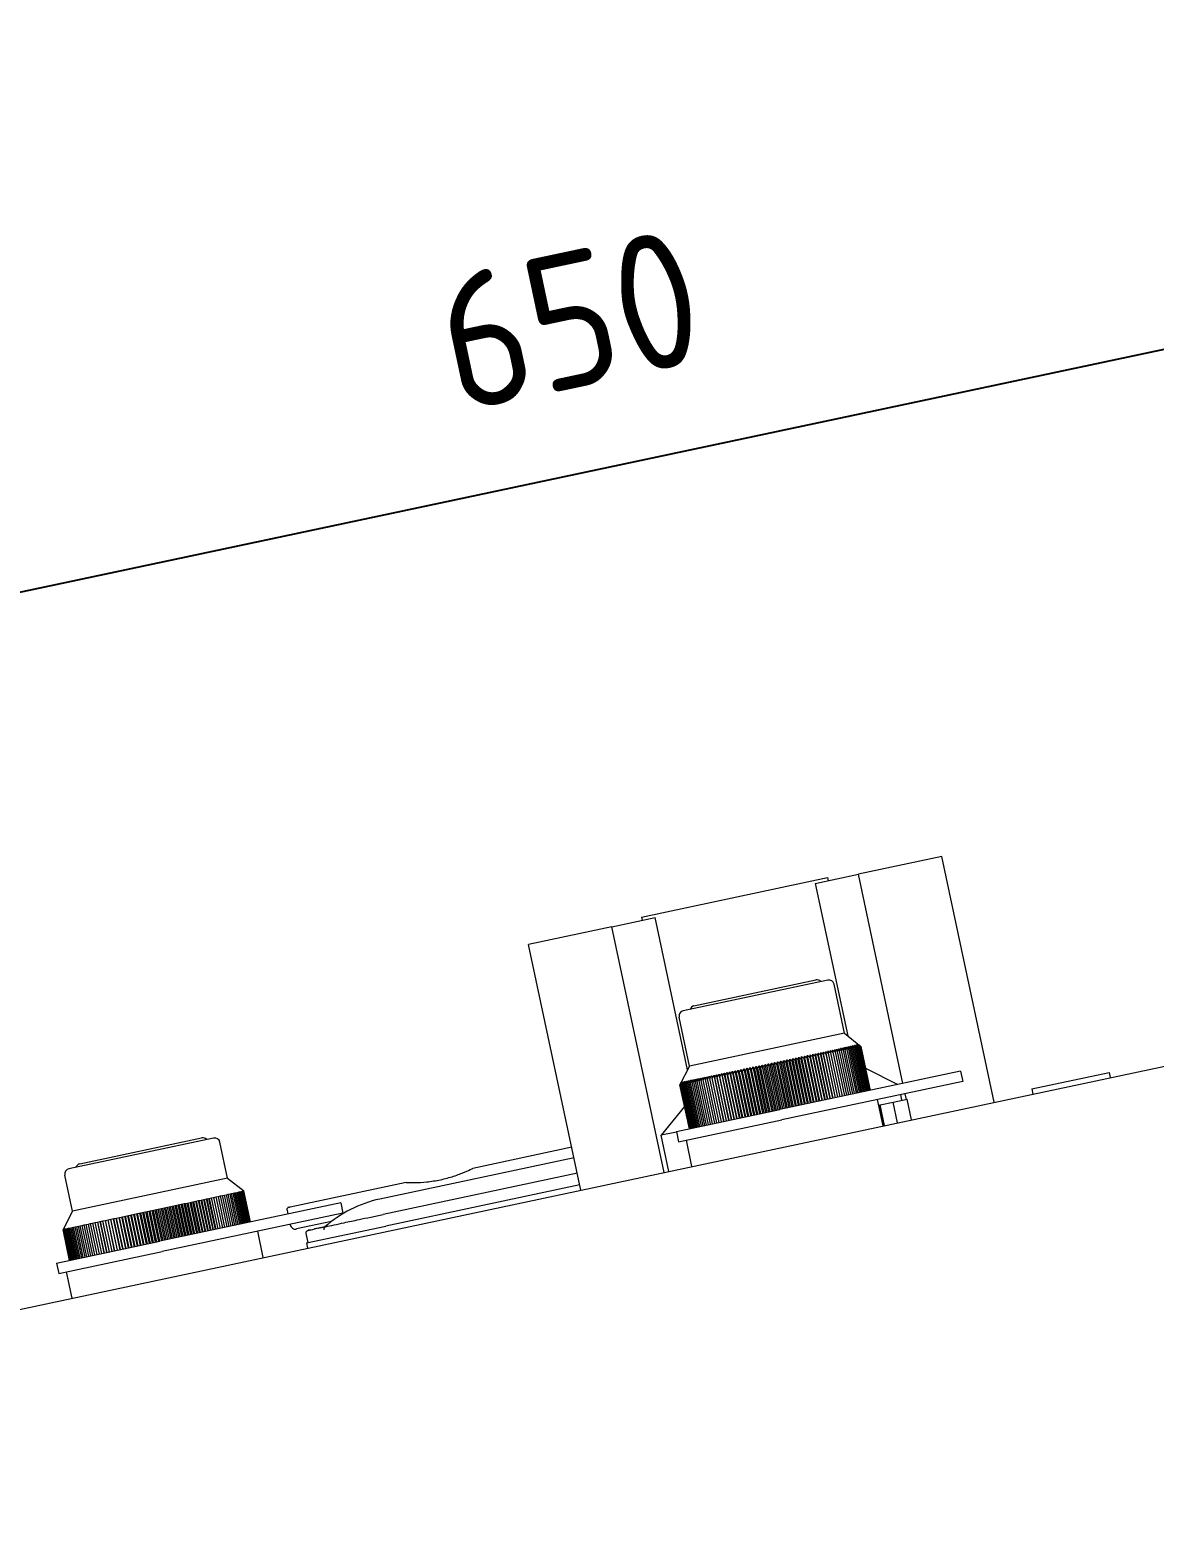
# Model space of a CAD drawing. Header units: millimetres. Extents: x 4969 to 37601, y -771 to 6478.
# Drawn here: x 29580.2 to 29793.2, y 789.3 to 1070 of the extents above; entities that cross this region are included whole.
import ezdxf

# ---------------------------------------------------------------- set-up
doc = ezdxf.new("R2010")
doc.units = ezdxf.units.MM
doc.header["$LTSCALE"] = 7
doc.header["$MEASUREMENT"] = 0
doc.layers.get('0').update_dxf_attribs({"linetype": 'CONTINUOUS'})
doc.layers.get('Defpoints').update_dxf_attribs({"linetype": 'CONTINUOUS'})
doc.layers.add('REMOTE BOX ASSY(OP)$0$가시적인 것(ISO)', color=3, linetype='CONTINUOUS', lineweight=5)
doc.styles.get("Standard").update_dxf_attribs({"font": 'ISOCP'})
doc.dimstyles.new('PS-8', dxfattribs={"dimscale": 8, "dimtxt": 3.2, "dimasz": 2.5, "dimexe": 2, "dimexo": 2.5, "dimgap": 2, "dimtad": 1, "dimtoh": 1, "dimrnd": 0.05, "dimzin": 12, "dimdsep": 46, "dimtxsty": 'Standard', "dimcen": 0, "dimclrt": 2, "dimazin": 3, "dimtfac": 1, "dimtofl": 0, "dimtmove": 0, "dimatfit": 3, "dimfxl": 0, "dimtolj": 1, "dimtzin": 0, "dimarcsym": 0})

# ---------------------------------------------------------------- blocks, each defined once
blk = doc.blocks.new('A$C412F5AA7')
at = {"layer": 'REMOTE BOX ASSY(OP)$0$가시적인 것(ISO)'}
for p, q in [((-454.72, 953.96), (181.07, 1089.1)), ((-99.92, 1078.04), (-115.7, 1074.69)), ((-90.02, 1031.48), (-99.92, 1078.04)), ((-156.77, 1066.57), (-121.56, 1074.05)), ((-123.88, 1072.95), (-115.7, 1074.69)), ((-123.88, 1072.95), (-117.74, 1044.07)), ((-121.56, 1074.05), (-121.43, 1073.47)), ((-107.28, 1035.07), (-115.7, 1074.69)), ((-162.39, 1064.76), (-178.17, 1061.41)), ((-162.39, 1064.76), (-154.2, 1066.5)), ((-152.49, 1018.2), (-162.39, 1064.76)), ((-156.77, 1066.57), (-156.65, 1065.98)), ((-148.07, 1037.63), (-154.2, 1066.5)), ((-168.27, 1014.85), (-178.17, 1061.41)), ((-121.52, 1054.64), (-148.91, 1048.81)), ((-146.86, 1049.76), (-123.78, 1054.67)), ((-118.36, 1044.57), (-120.34, 1053.87)), ((-147.7, 1038.34), (-149.68, 1047.63)), ((-118.36, 1044.57), (-147.7, 1038.34)), ((-118.36, 1044.57), (-115.27, 1042.06)), ((-117.86, 1044.17), (-117.77, 1044.19)), ((-114.98, 1033.43), (-116.75, 1041.75)), ((-114.75, 1033.48), (-116.52, 1041.8)), ((-114.54, 1033.53), (-116.3, 1041.84)), ((-114.34, 1033.57), (-116.11, 1041.88)), ((-114.17, 1033.61), (-115.93, 1041.92)), ((-114.01, 1033.64), (-115.78, 1041.95)), ((-113.88, 1033.67), (-115.64, 1041.98)), ((-113.76, 1033.69), (-115.53, 1042.01)), ((-113.67, 1033.71), (-115.44, 1042.03)), ((-113.6, 1033.73), (-115.36, 1042.04)), ((-113.55, 1033.74), (-115.31, 1042.05)), ((-115.28, 1042.06), (-113.51, 1033.74)), ((-113.5, 1033.75), (-115.27, 1042.06)), ((-129.74, 1030.3), (-131.6, 1039.04)), ((-129.16, 1030.42), (-131.02, 1039.16)), ((-128.58, 1030.54), (-130.44, 1039.29)), ((-128.24, 1030.62), (-130.01, 1038.93)), ((-128, 1030.67), (-129.86, 1039.41)), ((-127.65, 1030.74), (-129.42, 1039.05)), ((-127.42, 1030.79), (-129.28, 1039.53)), ((-127.06, 1030.87), (-128.83, 1039.18)), ((-126.85, 1030.91), (-128.71, 1039.65)), ((-126.48, 1030.99), (-128.25, 1039.3)), ((-126.28, 1031.03), (-128.14, 1039.77)), ((-125.9, 1031.11), (-127.67, 1039.43)), ((-125.72, 1031.15), (-127.58, 1039.89)), ((-125.33, 1031.23), (-127.1, 1039.55)), ((-125.16, 1031.27), (-127.02, 1040.01)), ((-124.77, 1031.35), (-126.53, 1039.67)), ((-124.61, 1031.39), (-126.47, 1040.13)), ((-124.21, 1031.47), (-125.98, 1039.79)), ((-124.07, 1031.5), (-125.93, 1040.25)), ((-123.66, 1031.59), (-125.43, 1039.9)), ((-123.53, 1031.62), (-125.39, 1040.36)), ((-123.12, 1031.7), (-124.88, 1040.02)), ((-123.01, 1031.73), (-124.87, 1040.47)), ((-122.49, 1031.84), (-124.35, 1040.58)), ((-122.58, 1031.82), (-124.35, 1040.13)), ((-121.98, 1031.94), (-123.84, 1040.69)), ((-122.06, 1031.93), (-123.83, 1040.24)), ((-121.49, 1032.05), (-123.35, 1040.79)), ((-121.55, 1032.04), (-123.32, 1040.35)), ((-121, 1032.15), (-122.86, 1040.9)), ((-121.05, 1032.14), (-122.82, 1040.46)), ((-120.53, 1032.25), (-122.39, 1041)), ((-120.56, 1032.25), (-122.33, 1040.56)), ((-120.07, 1032.35), (-121.92, 1041.1)), ((-120.08, 1032.35), (-121.85, 1040.66)), ((-119.62, 1032.45), (-121.39, 1040.76)), ((-119.17, 1032.54), (-120.93, 1040.86)), ((-118.73, 1032.64), (-120.5, 1040.95)), ((-118.31, 1032.73), (-120.07, 1041.04)), ((-117.9, 1032.81), (-119.67, 1041.13)), ((-117.51, 1032.9), (-119.28, 1041.21)), ((-117.13, 1032.98), (-118.9, 1041.29)), ((-116.77, 1033.05), (-118.54, 1041.37)), ((-116.43, 1033.13), (-118.2, 1041.44)), ((-116.1, 1033.19), (-117.87, 1041.51)), ((-115.8, 1033.26), (-117.56, 1041.57)), ((-115.51, 1033.32), (-117.27, 1041.64)), ((-115.24, 1033.38), (-117, 1041.69)), ((-147.7, 1038.34), (-149.51, 1034.78)), ((-148.09, 1037.74), (-148, 1037.76)), ((-141.18, 1027.87), (-143.03, 1036.61)), ((-141.16, 1027.87), (-142.93, 1036.18)), ((-140.71, 1027.96), (-142.57, 1036.71)), ((-140.68, 1027.97), (-142.45, 1036.28)), ((-140.24, 1028.06), (-142.1, 1036.81)), ((-140.19, 1028.07), (-141.96, 1036.39)), ((-139.76, 1028.17), (-141.61, 1036.91)), ((-139.69, 1028.18), (-141.46, 1036.49)), ((-139.26, 1028.27), (-141.12, 1037.02)), ((-139.18, 1028.29), (-140.95, 1036.6)), ((-138.75, 1028.38), (-140.61, 1037.12)), ((-138.66, 1028.4), (-140.42, 1036.71)), ((-138.24, 1028.49), (-140.09, 1037.23)), ((-138.12, 1028.51), (-139.89, 1036.83)), ((-137.71, 1028.6), (-139.57, 1037.35)), ((-137.58, 1028.63), (-139.35, 1036.94)), ((-137.17, 1028.72), (-139.03, 1037.46)), ((-137.03, 1028.75), (-138.8, 1037.06)), ((-136.63, 1028.83), (-138.49, 1037.57)), ((-136.48, 1028.86), (-138.24, 1037.18)), ((-136.08, 1028.95), (-137.94, 1037.69)), ((-135.91, 1028.98), (-137.68, 1037.3)), ((-135.52, 1029.07), (-137.38, 1037.81)), ((-135.34, 1029.11), (-137.11, 1037.42)), ((-134.96, 1029.19), (-136.82, 1037.93)), ((-134.76, 1029.23), (-136.53, 1037.54)), ((-134.39, 1029.31), (-136.25, 1038.05)), ((-134.18, 1029.35), (-135.95, 1037.67)), ((-133.82, 1029.43), (-135.68, 1038.17)), ((-133.59, 1029.48), (-135.36, 1037.79)), ((-133.24, 1029.55), (-135.1, 1038.29)), ((-133, 1029.6), (-134.77, 1037.92)), ((-132.66, 1029.67), (-134.52, 1038.42)), ((-132.41, 1029.73), (-134.18, 1038.04)), ((-132.08, 1029.8), (-133.94, 1038.54)), ((-131.82, 1029.85), (-133.58, 1038.17)), ((-131.5, 1029.92), (-133.36, 1038.67)), ((-131.22, 1029.98), (-132.99, 1038.3)), ((-130.91, 1030.05), (-132.77, 1038.79)), ((-130.62, 1030.11), (-132.39, 1038.42)), ((-130.33, 1030.17), (-132.19, 1038.91)), ((-130.02, 1030.24), (-131.79, 1038.55)), ((-129.43, 1030.36), (-131.19, 1038.68)), ((-96.39, 1037.39), (-130.62, 1030.11)), ((-128.83, 1030.49), (-130.6, 1038.8)), ((-114.4, 1037.95), (-108.25, 1034.86)), ((-96.39, 1037.39), (-95.97, 1035.43)), ((-82.89, 1034.02), (-68.22, 1037.14)), ((-68.22, 1037.14), (-68.01, 1036.16)), ((-147.74, 1026.47), (-149.51, 1034.78)), ((-147.73, 1026.47), (-149.5, 1034.79)), ((-147.7, 1026.48), (-149.46, 1034.79)), ((-147.64, 1026.49), (-149.41, 1034.8)), ((-147.57, 1026.51), (-149.34, 1034.82)), ((-147.48, 1026.53), (-149.25, 1034.84)), ((-147.36, 1026.55), (-149.13, 1034.86)), ((-147.23, 1026.58), (-149, 1034.89)), ((-147.08, 1026.61), (-148.84, 1034.93)), ((-146.9, 1026.65), (-148.67, 1034.96)), ((-146.71, 1026.69), (-148.47, 1035)), ((-146.49, 1026.74), (-148.26, 1035.05)), ((-146.26, 1026.78), (-148.03, 1035.1)), ((-146.01, 1026.84), (-147.77, 1035.15)), ((-145.73, 1026.9), (-147.5, 1035.21)), ((-145.45, 1026.96), (-147.21, 1035.27)), ((-145.14, 1027.02), (-146.9, 1035.34)), ((-144.81, 1027.09), (-146.58, 1035.41)), ((-144.47, 1027.17), (-146.24, 1035.48)), ((-144.11, 1027.24), (-145.88, 1035.56)), ((-143.73, 1027.32), (-145.5, 1035.64)), ((-143.34, 1027.4), (-145.11, 1035.72)), ((-142.93, 1027.49), (-144.7, 1035.81)), ((-142.51, 1027.58), (-144.28, 1035.9)), ((-142.07, 1027.67), (-143.84, 1035.99)), ((-141.62, 1027.77), (-143.39, 1036.08)), ((-95.97, 1035.43), (-130.21, 1028.15)), ((-82.89, 1034.02), (-82.68, 1033.04)), ((-148.63, 1030.68), (-153.1, 1025.23)), ((-111.05, 1027.01), (-112.11, 1032)), ((-111.66, 1030.97), (-111.62, 1030.98)), ((-110.83, 1027.06), (-111.66, 1030.97)), ((-111.62, 1030.98), (-109.16, 1031.5)), ((-110.79, 1027.07), (-111.62, 1030.98)), ((-109.16, 1031.5), (-106.5, 1032.07)), ((-108.33, 1027.59), (-109.16, 1031.5)), ((-107.48, 1031.86), (-107.71, 1032.93)), ((-106.63, 1032.04), (-106.86, 1033.11)), ((-105.66, 1028.15), (-106.5, 1032.07)), ((-150.18, 1025.95), (-130.62, 1030.11)), ((-149.77, 1023.99), (-130.21, 1028.15)), ((-150.16, 1025.85), (-153.1, 1025.23)), ((-151.64, 1018.38), (-153.1, 1025.23)), ((-150.18, 1025.95), (-149.77, 1023.99)), ((-237.84, 1024.7), (-265.23, 1018.88)), ((-263.18, 1019.82), (-240.1, 1024.73)), ((-235.2, 1017.08), (-236.65, 1023.93)), ((-169.99, 1022.95), (-188.74, 1018.96)), ((-147.24, 1019.32), (-148.3, 1024.31)), ((-169.57, 1020.97), (-206.37, 1013.15)), ((-264.54, 1010.84), (-266, 1017.69)), ((-235.2, 1017.08), (-264.54, 1010.84)), ((-235.2, 1017.08), (-232.13, 1014.67)), ((-168.95, 1018.05), (-205.74, 1010.22)), ((-236.93, 1013.65), (-236.53, 1013.73)), ((-236.53, 1013.73), (-236.13, 1013.82)), ((-235.28, 1007.86), (-236.53, 1013.73)), ((-236.13, 1013.82), (-235.76, 1013.9)), ((-234.89, 1007.95), (-236.13, 1013.82)), ((-235.76, 1013.9), (-235.4, 1013.97)), ((-234.51, 1008.03), (-235.76, 1013.9)), ((-235.4, 1013.97), (-235.06, 1014.04)), ((-234.15, 1008.1), (-235.4, 1013.97)), ((-235.06, 1014.04), (-234.73, 1014.11)), ((-233.81, 1008.18), (-235.06, 1014.04)), ((-234.73, 1014.11), (-234.42, 1014.18)), ((-233.48, 1008.24), (-234.73, 1014.11)), ((-234.42, 1014.18), (-234.13, 1014.24)), ((-233.17, 1008.31), (-234.42, 1014.18)), ((-234.13, 1014.24), (-233.86, 1014.3)), ((-232.88, 1008.37), (-234.13, 1014.24)), ((-233.86, 1014.3), (-233.61, 1014.35)), ((-232.61, 1008.43), (-233.86, 1014.3)), ((-233.61, 1014.35), (-233.38, 1014.4)), ((-232.36, 1008.48), (-233.61, 1014.35)), ((-233.38, 1014.4), (-233.16, 1014.45)), ((-232.13, 1008.53), (-233.38, 1014.4)), ((-233.16, 1014.45), (-232.97, 1014.49)), ((-231.91, 1008.58), (-233.16, 1014.45)), ((-232.97, 1014.49), (-232.79, 1014.53)), ((-231.72, 1008.62), (-232.97, 1014.49)), ((-232.79, 1014.53), (-232.64, 1014.56)), ((-231.54, 1008.66), (-232.79, 1014.53)), ((-232.64, 1014.56), (-232.5, 1014.59)), ((-231.39, 1008.69), (-232.64, 1014.56)), ((-232.5, 1014.59), (-232.39, 1014.61)), ((-231.26, 1008.72), (-232.5, 1014.59)), ((-232.39, 1014.61), (-232.3, 1014.63)), ((-231.14, 1008.74), (-232.39, 1014.61)), ((-232.3, 1014.63), (-232.22, 1014.65)), ((-231.05, 1008.76), (-232.3, 1014.63)), ((-232.22, 1014.65), (-232.17, 1014.66)), ((-230.97, 1008.78), (-232.22, 1014.65)), ((-232.17, 1014.66), (-232.14, 1014.66)), ((-230.92, 1008.79), (-232.17, 1014.66)), ((-232.14, 1014.66), (-232.13, 1014.67)), ((-230.89, 1008.8), (-232.14, 1014.66)), ((-230.88, 1008.8), (-232.13, 1014.67)), ((-201.37, 1016.28), (-223.31, 1011.61)), ((-168.48, 1015.83), (-205.24, 1008.01)), ((-250.44, 1010.77), (-249.84, 1010.9)), ((-249.84, 1010.9), (-249.25, 1011.03)), ((-248.6, 1005.03), (-249.84, 1010.9)), ((-249.54, 1010.97), (-248.29, 1005.1)), ((-249.25, 1011.03), (-248.65, 1011.16)), ((-248, 1005.16), (-249.25, 1011.03)), ((-248.95, 1011.09), (-247.71, 1005.22)), ((-248.65, 1011.16), (-248.05, 1011.28)), ((-247.4, 1005.29), (-248.65, 1011.16)), ((-248.37, 1011.21), (-247.12, 1005.35)), ((-248.05, 1011.28), (-247.46, 1011.41)), ((-246.8, 1005.41), (-248.05, 1011.28)), ((-213.76, 1012.44), (-248, 1005.16)), ((-247.78, 1011.34), (-246.54, 1005.47)), ((-247.46, 1011.41), (-246.86, 1011.53)), ((-246.21, 1005.54), (-247.46, 1011.41)), ((-247.2, 1011.46), (-245.95, 1005.59)), ((-246.86, 1011.53), (-246.27, 1011.66)), ((-245.62, 1005.67), (-246.86, 1011.53)), ((-246.62, 1011.59), (-245.38, 1005.72)), ((-246.27, 1011.66), (-245.69, 1011.78)), ((-245.03, 1005.79), (-246.27, 1011.66)), ((-246.05, 1011.71), (-244.8, 1005.84)), ((-245.69, 1011.78), (-245.11, 1011.91)), ((-244.44, 1005.92), (-245.69, 1011.78)), ((-245.47, 1011.83), (-244.23, 1005.96)), ((-245.11, 1011.91), (-244.53, 1012.03)), ((-243.86, 1006.04), (-245.11, 1011.91)), ((-244.91, 1011.95), (-243.66, 1006.08)), ((-244.53, 1012.03), (-243.96, 1012.15)), ((-243.28, 1006.16), (-244.53, 1012.03)), ((-244.34, 1012.07), (-243.1, 1006.2)), ((-243.96, 1012.15), (-243.39, 1012.27)), ((-242.71, 1006.28), (-243.96, 1012.15)), ((-243.79, 1012.19), (-242.54, 1006.32)), ((-243.39, 1012.27), (-242.83, 1012.39)), ((-242.14, 1006.4), (-243.39, 1012.27)), ((-243.24, 1012.31), (-241.99, 1006.44)), ((-242.83, 1012.39), (-242.28, 1012.51)), ((-241.59, 1006.52), (-242.83, 1012.39)), ((-242.69, 1012.42), (-241.45, 1006.55)), ((-242.28, 1012.51), (-241.74, 1012.62)), ((-241.04, 1006.64), (-242.28, 1012.51)), ((-242.16, 1012.53), (-240.91, 1006.67)), ((-241.74, 1012.62), (-241.21, 1012.74)), ((-240.49, 1006.75), (-241.74, 1012.62)), ((-241.63, 1012.65), (-240.38, 1006.78)), ((-241.21, 1012.74), (-240.69, 1012.85)), ((-239.96, 1006.87), (-241.21, 1012.74)), ((-241.12, 1012.76), (-239.87, 1006.89)), ((-240.69, 1012.85), (-240.18, 1012.96)), ((-239.44, 1006.98), (-240.69, 1012.85)), ((-240.61, 1012.86), (-239.36, 1007)), ((-240.18, 1012.96), (-239.67, 1013.06)), ((-238.93, 1007.09), (-240.18, 1012.96)), ((-240.11, 1012.97), (-238.86, 1007.1)), ((-239.67, 1013.06), (-239.18, 1013.17)), ((-238.43, 1007.19), (-239.67, 1013.06)), ((-239.63, 1013.07), (-238.38, 1007.2)), ((-239.18, 1013.17), (-238.71, 1013.27)), ((-237.94, 1007.3), (-239.18, 1013.17)), ((-239.15, 1013.17), (-237.91, 1007.3)), ((-238.71, 1013.27), (-238.24, 1013.37)), ((-237.46, 1007.4), (-238.71, 1013.27)), ((-238.69, 1013.27), (-237.44, 1007.4)), ((-238.24, 1013.37), (-237.79, 1013.46)), ((-237, 1007.5), (-238.24, 1013.37)), ((-237.79, 1013.46), (-237.36, 1013.56)), ((-236.54, 1007.59), (-237.79, 1013.46)), ((-237.36, 1013.56), (-236.93, 1013.65)), ((-236.11, 1007.69), (-237.36, 1013.56)), ((-235.69, 1007.78), (-236.93, 1013.65)), ((-223.92, 1011.05), (-223.76, 1010.31)), ((-213.76, 1012.44), (-213.35, 1010.48)), ((-264.54, 1010.84), (-266.36, 1007.39)), ((-263.44, 1008.01), (-263.09, 1008.08)), ((-263.09, 1008.08), (-262.74, 1008.16)), ((-261.85, 1002.22), (-263.09, 1008.08)), ((-262.74, 1008.16), (-262.36, 1008.24)), ((-261.49, 1002.29), (-262.74, 1008.16)), ((-262.36, 1008.24), (-261.97, 1008.32)), ((-261.11, 1002.37), (-262.36, 1008.24)), ((-261.97, 1008.32), (-261.56, 1008.41)), ((-260.72, 1002.46), (-261.97, 1008.32)), ((-261.56, 1008.41), (-261.14, 1008.5)), ((-260.31, 1002.54), (-261.56, 1008.41)), ((-261.14, 1008.5), (-260.7, 1008.59)), ((-259.89, 1002.63), (-261.14, 1008.5)), ((-260.7, 1008.59), (-260.25, 1008.69)), ((-259.45, 1002.72), (-260.7, 1008.59)), ((-260.25, 1008.69), (-259.78, 1008.79)), ((-259, 1002.82), (-260.25, 1008.69)), ((-259.8, 1008.78), (-258.55, 1002.92)), ((-259.78, 1008.79), (-259.31, 1008.89)), ((-258.54, 1002.92), (-259.78, 1008.79)), ((-259.34, 1008.88), (-258.09, 1003.01)), ((-259.31, 1008.89), (-258.82, 1008.99)), ((-258.06, 1003.02), (-259.31, 1008.89)), ((-258.87, 1008.98), (-257.62, 1003.11)), ((-258.82, 1008.99), (-258.32, 1009.1)), ((-257.57, 1003.12), (-258.82, 1008.99)), ((-258.38, 1009.09), (-257.13, 1003.22)), ((-258.32, 1009.1), (-257.8, 1009.21)), ((-257.07, 1003.23), (-258.32, 1009.1)), ((-257.88, 1009.19), (-256.64, 1003.32)), ((-257.8, 1009.21), (-257.28, 1009.32)), ((-256.56, 1003.34), (-257.8, 1009.21)), ((-257.38, 1009.3), (-256.13, 1003.43)), ((-257.28, 1009.32), (-256.75, 1009.43)), ((-256.03, 1003.45), (-257.28, 1009.32)), ((-256.86, 1009.41), (-255.61, 1003.54)), ((-256.75, 1009.43), (-256.21, 1009.55)), ((-255.5, 1003.56), (-256.75, 1009.43)), ((-256.33, 1009.52), (-255.09, 1003.65)), ((-256.21, 1009.55), (-255.66, 1009.67)), ((-254.96, 1003.68), (-256.21, 1009.55)), ((-255.8, 1009.64), (-254.55, 1003.77)), ((-255.66, 1009.67), (-255.1, 1009.78)), ((-254.41, 1003.8), (-255.66, 1009.67)), ((-255.26, 1009.75), (-254.01, 1003.88)), ((-255.1, 1009.78), (-254.54, 1009.9)), ((-253.85, 1003.91), (-255.1, 1009.78)), ((-254.71, 1009.87), (-253.46, 1004)), ((-254.54, 1009.9), (-253.96, 1010.03)), ((-253.29, 1004.03), (-254.54, 1009.9)), ((-254.15, 1009.99), (-252.9, 1004.12)), ((-253.96, 1010.03), (-253.39, 1010.15)), ((-252.72, 1004.16), (-253.96, 1010.03)), ((-253.59, 1010.11), (-252.34, 1004.24)), ((-253.39, 1010.15), (-252.81, 1010.27)), ((-252.14, 1004.28), (-253.39, 1010.15)), ((-253.02, 1010.23), (-251.77, 1004.36)), ((-252.81, 1010.27), (-252.22, 1010.4)), ((-251.56, 1004.4), (-252.81, 1010.27)), ((-252.45, 1010.35), (-251.2, 1004.48)), ((-252.22, 1010.4), (-251.63, 1010.52)), ((-250.97, 1004.53), (-252.22, 1010.4)), ((-251.87, 1010.47), (-250.62, 1004.6)), ((-251.63, 1010.52), (-251.04, 1010.65)), ((-250.38, 1004.65), (-251.63, 1010.52)), ((-251.29, 1010.59), (-250.04, 1004.72)), ((-251.04, 1010.65), (-250.44, 1010.77)), ((-249.79, 1004.78), (-251.04, 1010.65)), ((-250.71, 1010.72), (-249.46, 1004.85)), ((-249.19, 1004.91), (-250.44, 1010.77)), ((-250.12, 1010.84), (-248.88, 1004.97)), ((-213.35, 1010.48), (-247.58, 1003.2)), ((-223.35, 1008.35), (-223.32, 1008.24)), ((-215.53, 1008.87), (-222.14, 1007.47)), ((-266.36, 1007.39), (-266.35, 1007.39)), ((-265.12, 1001.52), (-266.36, 1007.39)), ((-266.35, 1007.39), (-266.32, 1007.4)), ((-265.11, 1001.52), (-266.35, 1007.39)), ((-266.32, 1007.4), (-266.27, 1007.41)), ((-265.07, 1001.53), (-266.32, 1007.4)), ((-266.27, 1007.41), (-266.2, 1007.43)), ((-265.02, 1001.54), (-266.27, 1007.41)), ((-266.2, 1007.43), (-266.1, 1007.44)), ((-264.95, 1001.56), (-266.2, 1007.43)), ((-266.1, 1007.44), (-265.99, 1007.47)), ((-264.86, 1001.58), (-266.1, 1007.44)), ((-265.99, 1007.47), (-265.86, 1007.5)), ((-264.74, 1001.6), (-265.99, 1007.47)), ((-265.86, 1007.5), (-265.7, 1007.53)), ((-264.61, 1001.63), (-265.86, 1007.5)), ((-265.7, 1007.53), (-265.53, 1007.57)), ((-264.45, 1001.66), (-265.7, 1007.53)), ((-265.53, 1007.57), (-265.33, 1007.61)), ((-264.28, 1001.7), (-265.53, 1007.57)), ((-265.33, 1007.61), (-265.12, 1007.65)), ((-264.08, 1001.74), (-265.33, 1007.61)), ((-265.12, 1007.65), (-264.88, 1007.7)), ((-263.87, 1001.79), (-265.12, 1007.65)), ((-264.88, 1007.7), (-264.63, 1007.76)), ((-263.64, 1001.84), (-264.88, 1007.7)), ((-264.63, 1007.76), (-264.36, 1007.82)), ((-263.38, 1001.89), (-264.63, 1007.76)), ((-264.36, 1007.82), (-264.07, 1007.88)), ((-263.11, 1001.95), (-264.36, 1007.82)), ((-264.07, 1007.88), (-263.76, 1007.94)), ((-262.82, 1002.01), (-264.07, 1007.88)), ((-263.76, 1007.94), (-263.44, 1008.01)), ((-262.52, 1002.07), (-263.76, 1007.94)), ((-262.19, 1002.14), (-263.44, 1008.01)), ((-228.43, 1002.06), (-229.49, 1007.05)), ((-219.95, 1004.88), (-220.32, 1006.61)), ((-220.26, 1004.82), (-205.24, 1008.01)), ((-267.56, 1001), (-248, 1005.16)), ((-267.15, 999.04), (-247.58, 1003.2)), ((-220.26, 1004.82), (-220.05, 1003.84)), ((-267.56, 1001), (-267.15, 999.04)), ((-264.62, 994.37), (-265.68, 999.36))]:
    blk.add_line(p, q, dxfattribs=at)
for centre, radius, start, end in [((-123.57, 1053.69), 1, 42, 102), ((-121.31, 1053.66), 1, 12, 102), ((-148.7, 1047.84), 1, 102, 192), ((-146.65, 1048.78), 1, 102, 162), ((-239.89, 1023.75), 1, 42, 102), ((-237.63, 1023.72), 1, 12, 102), ((-262.97, 1018.85), 1, 102, 162), ((-265.02, 1017.9), 1, 102, 192), ((-201.48, 990.72), 22.95, 102.2913, 131.7174), ((-222.34, 1008.44), 1, 192, 282)]:
    blk.add_arc(centre, radius, start, end, dxfattribs=at)
for points, weights in [([(-118.54, 1041.37), (-118.64, 1041.57), (-118.74, 1041.77)], [1, 1.0001030976, 1.00002561969]), ([(-118.74, 1041.77), (-118.47, 1041.61), (-118.2, 1041.44)], [1.00002561969, 1.0001030976, 1]), ([(-118.2, 1041.44), (-118.31, 1041.64), (-118.41, 1041.84)], [1, 1.0001030976, 1.00002561969]), ([(-118.41, 1041.84), (-118.15, 1041.68), (-117.87, 1041.51)], [1.00002561969, 1.00010309761, 1]), ([(-117.87, 1041.51), (-117.99, 1041.71), (-118.1, 1041.91)], [1, 1.0001030976, 1.00002561969]), ([(-118.1, 1041.91), (-117.84, 1041.74), (-117.56, 1041.57)], [1.00002561969, 1.0001030976, 1]), ([(-117.56, 1041.57), (-117.69, 1041.78), (-117.81, 1041.97)], [1, 1.0001030976, 1.00002561969]), ([(-117.81, 1041.97), (-117.55, 1041.81), (-117.27, 1041.64)], [1.00002561969, 1.0001030976, 1]), ([(-117.27, 1041.64), (-117.41, 1041.84), (-117.54, 1042.03)], [1, 1.0001030976, 1.00002561969]), ([(-117.54, 1042.03), (-117.27, 1041.86), (-117, 1041.69)], [1.00002561969, 1.00010309761, 1]), ([(-117, 1041.69), (-117.14, 1041.89), (-117.28, 1042.08)], [1, 1.0001030976, 1.00002561969]), ([(-117.28, 1042.08), (-117.02, 1041.92), (-116.75, 1041.75)], [1.00002561969, 1.0001030976, 1]), ([(-116.75, 1041.75), (-116.9, 1041.94), (-117.04, 1042.13)], [1, 1.00010309761, 1.00002561969]), ([(-117.04, 1042.13), (-116.78, 1041.97), (-116.52, 1041.8)], [1.00002561969, 1.0001030976, 1]), ([(-116.52, 1041.8), (-116.67, 1041.99), (-116.82, 1042.18)], [1, 1.0001030976, 1.00002561969]), ([(-116.82, 1042.18), (-116.57, 1042.01), (-116.3, 1041.84)], [1.00002561969, 1.0001030976, 1]), ([(-116.3, 1041.84), (-116.46, 1042.04), (-116.62, 1042.22)], [1, 1.00010309761, 1.00002561969]), ([(-116.62, 1042.22), (-116.37, 1042.06), (-116.11, 1041.88)], [1.00002561969, 1.0001030976, 1]), ([(-116.11, 1041.88), (-116.28, 1042.08), (-116.44, 1042.26)], [1, 1.00010309761, 1.00002561969]), ([(-116.44, 1042.26), (-116.19, 1042.09), (-115.93, 1041.92)], [1.00002561969, 1.00010309761, 1]), ([(-115.93, 1041.92), (-116.11, 1042.11), (-116.28, 1042.3)], [1, 1.0001030976, 1.00002561969]), ([(-116.28, 1042.3), (-116.03, 1042.13), (-115.78, 1041.95)], [1.00002561969, 1.0001030976, 1]), ([(-115.78, 1041.95), (-115.96, 1042.14), (-116.14, 1042.33)], [1, 1.00010309759, 1.00002561969]), ([(-116.14, 1042.33), (-115.89, 1042.16), (-115.64, 1041.98)], [1.00002561969, 1.00010309761, 1]), ([(-115.64, 1041.98), (-115.83, 1042.17), (-116.02, 1042.35)], [1, 1.0001030976, 1.00002561969]), ([(-116.02, 1042.35), (-115.78, 1042.18), (-115.53, 1042.01)], [1.00002561969, 1.0001030976, 1]), ([(-115.53, 1042.01), (-115.73, 1042.19), (-115.91, 1042.37)], [1, 1.0001030976, 1.00002561969]), ([(-115.91, 1042.37), (-115.68, 1042.2), (-115.44, 1042.03)], [1.00002561969, 1.0001030976, 1]), ([(-115.44, 1042.03), (-115.64, 1042.21), (-115.83, 1042.39)], [1, 1.0001030976, 1.00002561969]), ([(-115.83, 1042.39), (-115.6, 1042.22), (-115.36, 1042.04)], [1.00002561969, 1.0001030976, 1]), ([(-115.36, 1042.04), (-115.57, 1042.23), (-115.77, 1042.4)], [1, 1.0001030976, 1.00002561969]), ([(-115.77, 1042.4), (-115.54, 1042.23), (-115.31, 1042.05)], [1.00002561969, 1.0001030976, 1]), ([(-115.31, 1042.05), (-115.52, 1042.24), (-115.73, 1042.41)], [1, 1.0001030976, 1.00002561969]), ([(-115.73, 1042.41), (-115.51, 1042.24), (-115.28, 1042.06)], [1.00002561969, 1.0001030976, 1]), ([(-115.28, 1042.06), (-115.5, 1042.24), (-115.71, 1042.42)], [1, 1.0001030976, 1.00002561969]), ([(-115.71, 1042.42), (-115.49, 1042.24), (-115.27, 1042.06)], [1.00002561969, 1.00010309761, 1]), ([(-131.79, 1038.55), (-131.7, 1038.8), (-131.6, 1039.04)], [1, 1.0001030976, 1.00002561969]), ([(-131.6, 1039.04), (-131.4, 1038.86), (-131.19, 1038.68)], [1.00002561969, 1.00010309761, 1]), ([(-131.19, 1038.68), (-131.11, 1038.92), (-131.02, 1039.16)], [1, 1.00010309761, 1.00002561969]), ([(-131.02, 1039.16), (-130.81, 1038.99), (-130.6, 1038.8)], [1.00002561969, 1.00010309761, 1]), ([(-130.6, 1038.8), (-130.52, 1039.05), (-130.44, 1039.29)], [1, 1.0001030976, 1.00002561969]), ([(-130.44, 1039.29), (-130.22, 1039.11), (-130.01, 1038.93)], [1.00002561969, 1.0001030976, 1]), ([(-130.01, 1038.93), (-129.93, 1039.17), (-129.86, 1039.41)], [1, 1.00010309761, 1.00002561969]), ([(-129.86, 1039.41), (-129.64, 1039.24), (-129.42, 1039.05)], [1.00002561969, 1.0001030976, 1]), ([(-129.42, 1039.05), (-129.35, 1039.3), (-129.28, 1039.53)], [1, 1.0001030976, 1.00002561969]), ([(-129.28, 1039.53), (-129.06, 1039.36), (-128.83, 1039.18)], [1.00002561969, 1.00010309761, 1]), ([(-128.83, 1039.18), (-128.77, 1039.42), (-128.71, 1039.65)], [1, 1.0001030976, 1.00002561969]), ([(-128.71, 1039.65), (-128.48, 1039.48), (-128.25, 1039.3)], [1.00002561969, 1.0001030976, 1]), ([(-128.25, 1039.3), (-128.19, 1039.54), (-128.14, 1039.77)], [1, 1.0001030976, 1.00002561969]), ([(-128.14, 1039.77), (-127.91, 1039.6), (-127.67, 1039.43)], [1.00002561969, 1.0001030976, 1]), ([(-127.67, 1039.43), (-127.62, 1039.66), (-127.58, 1039.89)], [1, 1.0001030976, 1.00002561969]), ([(-127.58, 1039.89), (-127.34, 1039.72), (-127.1, 1039.55)], [1.00002561969, 1.0001030976, 1]), ([(-127.1, 1039.55), (-127.06, 1039.78), (-127.02, 1040.01)], [1, 1.00010309761, 1.00002561969]), ([(-127.02, 1040.01), (-126.78, 1039.84), (-126.53, 1039.67)], [1.00002561969, 1.0001030976, 1]), ([(-126.53, 1039.67), (-126.5, 1039.9), (-126.47, 1040.13)], [1, 1.0001030976, 1.00002561969]), ([(-126.47, 1040.13), (-126.23, 1039.96), (-125.98, 1039.79)], [1.00002561969, 1.0001030976, 1]), ([(-125.98, 1039.79), (-125.95, 1040.02), (-125.93, 1040.25)], [1, 1.00010309761, 1.00002561969]), ([(-125.93, 1040.25), (-125.68, 1040.08), (-125.43, 1039.9)], [1.00002561969, 1.00010309761, 1]), ([(-125.43, 1039.9), (-125.41, 1040.13), (-125.39, 1040.36)], [1, 1.0001030976, 1.00002561969]), ([(-125.39, 1040.36), (-125.14, 1040.19), (-124.88, 1040.02)], [1.00002561969, 1.0001030976, 1]), ([(-124.88, 1040.02), (-124.88, 1040.25), (-124.87, 1040.47)], [1, 1.0001030976, 1.00002561969]), ([(-124.87, 1040.47), (-124.61, 1040.3), (-124.35, 1040.13)], [1.00002561969, 1.0001030976, 1]), ([(-124.35, 1040.13), (-124.35, 1040.36), (-124.35, 1040.58)], [1, 1.00010309761, 1.00002561969]), ([(-124.35, 1040.58), (-124.09, 1040.41), (-123.83, 1040.24)], [1.00002561969, 1.00010309761, 1]), ([(-123.83, 1040.24), (-123.84, 1040.47), (-123.84, 1040.69)], [1, 1.0001030976, 1.00002561969]), ([(-123.84, 1040.69), (-123.58, 1040.52), (-123.32, 1040.35)], [1.00002561969, 1.00010309761, 1]), ([(-123.32, 1040.35), (-123.33, 1040.58), (-123.35, 1040.79)], [1, 1.0001030976, 1.00002561969]), ([(-123.35, 1040.79), (-123.08, 1040.63), (-122.82, 1040.46)], [1.00002561969, 1.00010309759, 1]), ([(-122.82, 1040.46), (-122.84, 1040.68), (-122.86, 1040.9)], [1, 1.00010309759, 1.00002561969]), ([(-122.86, 1040.9), (-122.6, 1040.73), (-122.33, 1040.56)], [1.00002561969, 1.0001030976, 1]), ([(-122.33, 1040.56), (-122.36, 1040.78), (-122.39, 1041)], [1, 1.0001030976, 1.00002561969]), ([(-122.39, 1041), (-122.12, 1040.83), (-121.85, 1040.66)], [1.00002561969, 1.0001030976, 1]), ([(-121.85, 1040.66), (-121.89, 1040.88), (-121.92, 1041.1)], [1, 1.0001030976, 1.00002561969]), ([(-121.92, 1041.1), (-121.66, 1040.93), (-121.39, 1040.76)], [1.00002561969, 1.00010309761, 1]), ([(-121.39, 1040.76), (-121.43, 1040.98), (-121.48, 1041.19)], [1, 1.0001030976, 1.00002561969]), ([(-121.48, 1041.19), (-121.21, 1041.03), (-120.93, 1040.86)], [1.00002561969, 1.00010309761, 1]), ([(-120.93, 1040.86), (-120.99, 1041.07), (-121.04, 1041.28)], [1, 1.00010309761, 1.00002561969]), ([(-121.04, 1041.28), (-120.77, 1041.12), (-120.5, 1040.95)], [1.00002561969, 1.00010309761, 1]), ([(-120.5, 1040.95), (-120.56, 1041.17), (-120.62, 1041.37)], [1, 1.0001030976, 1.00002561969]), ([(-120.62, 1041.37), (-120.35, 1041.21), (-120.07, 1041.04)], [1.00002561969, 1.00010309761, 1]), ([(-120.07, 1041.04), (-120.15, 1041.25), (-120.21, 1041.46)], [1, 1.00010309761, 1.00002561969]), ([(-120.21, 1041.46), (-119.94, 1041.3), (-119.67, 1041.13)], [1.00002561969, 1.00010309761, 1]), ([(-119.67, 1041.13), (-119.75, 1041.34), (-119.82, 1041.54)], [1, 1.0001030976, 1.00002561969]), ([(-119.82, 1041.54), (-119.55, 1041.38), (-119.28, 1041.21)], [1.00002561969, 1.00010309761, 1]), ([(-119.28, 1041.21), (-119.36, 1041.42), (-119.45, 1041.62)], [1, 1.0001030976, 1.00002561969]), ([(-119.45, 1041.62), (-119.18, 1041.46), (-118.9, 1041.29)], [1.00002561969, 1.00010309761, 1]), ([(-118.9, 1041.29), (-118.99, 1041.5), (-119.09, 1041.7)], [1, 1.0001030976, 1.00002561969]), ([(-119.09, 1041.7), (-118.82, 1041.54), (-118.54, 1041.37)], [1.00002561969, 1.0001030976, 1]), ([(-145.5, 1035.64), (-145.32, 1035.9), (-145.14, 1036.16)], [1, 1.0001030976, 1.00002561969]), ([(-145.14, 1036.16), (-145.12, 1035.94), (-145.11, 1035.72)], [1.00002561969, 1.0001030976, 1]), ([(-145.11, 1035.72), (-144.93, 1035.99), (-144.75, 1036.25)], [1, 1.00010309761, 1.00002561969]), ([(-144.75, 1036.25), (-144.72, 1036.03), (-144.7, 1035.81)], [1.00002561969, 1.00010309761, 1]), ([(-144.7, 1035.81), (-144.52, 1036.07), (-144.34, 1036.33)], [1, 1.0001030976, 1.00002561969]), ([(-144.34, 1036.33), (-144.31, 1036.12), (-144.28, 1035.9)], [1.00002561969, 1.0001030976, 1]), ([(-144.28, 1035.9), (-144.1, 1036.16), (-143.92, 1036.42)], [1, 1.0001030976, 1.00002561969]), ([(-143.92, 1036.42), (-143.88, 1036.21), (-143.84, 1035.99)], [1.00002561969, 1.00010309761, 1]), ([(-143.84, 1035.99), (-143.66, 1036.26), (-143.48, 1036.51)], [1, 1.00010309759, 1.00002561969]), ([(-143.48, 1036.51), (-143.44, 1036.3), (-143.39, 1036.08)], [1.00002561969, 1.0001030976, 1]), ([(-143.39, 1036.08), (-143.21, 1036.35), (-143.03, 1036.61)], [1, 1.0001030976, 1.00002561969]), ([(-143.03, 1036.61), (-142.98, 1036.4), (-142.93, 1036.18)], [1.00002561969, 1.0001030976, 1]), ([(-142.93, 1036.18), (-142.75, 1036.45), (-142.57, 1036.71)], [1, 1.0001030976, 1.00002561969]), ([(-142.57, 1036.71), (-142.51, 1036.5), (-142.45, 1036.28)], [1.00002561969, 1.0001030976, 1]), ([(-142.45, 1036.28), (-142.27, 1036.55), (-142.1, 1036.81)], [1, 1.0001030976, 1.00002561969]), ([(-142.1, 1036.81), (-142.03, 1036.6), (-141.96, 1036.39)], [1.00002561969, 1.0001030976, 1]), ([(-141.96, 1036.39), (-141.79, 1036.65), (-141.61, 1036.91)], [1, 1.00010309761, 1.00002561969]), ([(-141.61, 1036.91), (-141.54, 1036.71), (-141.46, 1036.49)], [1.00002561969, 1.0001030976, 1]), ([(-141.46, 1036.49), (-141.29, 1036.76), (-141.12, 1037.02)], [1, 1.00010309761, 1.00002561969]), ([(-141.12, 1037.02), (-141.03, 1036.81), (-140.95, 1036.6)], [1.00002561969, 1.00010309761, 1]), ([(-140.95, 1036.6), (-140.78, 1036.87), (-140.61, 1037.12)], [1, 1.00010309761, 1.00002561969]), ([(-140.61, 1037.12), (-140.52, 1036.92), (-140.42, 1036.71)], [1.00002561969, 1.0001030976, 1]), ([(-140.42, 1036.71), (-140.26, 1036.98), (-140.09, 1037.23)], [1, 1.0001030976, 1.00002561969]), ([(-140.09, 1037.23), (-139.99, 1037.03), (-139.89, 1036.83)], [1.00002561969, 1.0001030976, 1]), ([(-139.89, 1036.83), (-139.73, 1037.09), (-139.57, 1037.35)], [1, 1.0001030976, 1.00002561969]), ([(-139.57, 1037.35), (-139.46, 1037.15), (-139.35, 1036.94)], [1.00002561969, 1.0001030976, 1]), ([(-139.35, 1036.94), (-139.19, 1037.21), (-139.03, 1037.46)], [1, 1.0001030976, 1.00002561969]), ([(-139.03, 1037.46), (-138.92, 1037.26), (-138.8, 1037.06)], [1.00002561969, 1.0001030976, 1]), ([(-138.8, 1037.06), (-138.64, 1037.32), (-138.49, 1037.57)], [1, 1.0001030976, 1.00002561969]), ([(-138.49, 1037.57), (-138.37, 1037.38), (-138.24, 1037.18)], [1.00002561969, 1.0001030976, 1]), ([(-138.24, 1037.18), (-138.09, 1037.44), (-137.94, 1037.69)], [1, 1.0001030976, 1.00002561969]), ([(-137.94, 1037.69), (-137.81, 1037.5), (-137.68, 1037.3)], [1.00002561969, 1.0001030976, 1]), ([(-137.68, 1037.3), (-137.53, 1037.56), (-137.38, 1037.81)], [1, 1.0001030976, 1.00002561969]), ([(-137.38, 1037.81), (-137.25, 1037.62), (-137.11, 1037.42)], [1.00002561969, 1.0001030976, 1]), ([(-137.11, 1037.42), (-136.96, 1037.68), (-136.82, 1037.93)], [1, 1.0001030976, 1.00002561969]), ([(-136.82, 1037.93), (-136.68, 1037.74), (-136.53, 1037.54)], [1.00002561969, 1.0001030976, 1]), ([(-136.53, 1037.54), (-136.39, 1037.8), (-136.25, 1038.05)], [1, 1.0001030976, 1.00002561969]), ([(-136.25, 1038.05), (-136.1, 1037.86), (-135.95, 1037.67)], [1.00002561969, 1.00010309761, 1]), ([(-135.95, 1037.67), (-135.81, 1037.92), (-135.68, 1038.17)], [1, 1.0001030976, 1.00002561969]), ([(-135.68, 1038.17), (-135.52, 1037.99), (-135.36, 1037.79)], [1.00002561969, 1.0001030976, 1]), ([(-135.36, 1037.79), (-135.23, 1038.05), (-135.1, 1038.29)], [1, 1.0001030976, 1.00002561969]), ([(-135.1, 1038.29), (-134.94, 1038.11), (-134.77, 1037.92)], [1.00002561969, 1.0001030976, 1]), ([(-134.77, 1037.92), (-134.65, 1038.17), (-134.52, 1038.42)], [1, 1.00010309761, 1.00002561969]), ([(-134.52, 1038.42), (-134.35, 1038.23), (-134.18, 1038.04)], [1.00002561969, 1.0001030976, 1]), ([(-134.18, 1038.04), (-134.06, 1038.3), (-133.94, 1038.54)], [1, 1.0001030976, 1.00002561969]), ([(-133.94, 1038.54), (-133.76, 1038.36), (-133.58, 1038.17)], [1.00002561969, 1.0001030976, 1]), ([(-133.58, 1038.17), (-133.47, 1038.42), (-133.36, 1038.67)], [1, 1.00010309761, 1.00002561969]), ([(-133.36, 1038.67), (-133.17, 1038.48), (-132.99, 1038.3)], [1.00002561969, 1.0001030976, 1]), ([(-132.99, 1038.3), (-132.88, 1038.55), (-132.77, 1038.79)], [1, 1.0001030976, 1.00002561969]), ([(-132.77, 1038.79), (-132.58, 1038.61), (-132.39, 1038.42)], [1.00002561969, 1.0001030976, 1]), ([(-132.39, 1038.42), (-132.29, 1038.67), (-132.19, 1038.91)], [1, 1.0001030976, 1.00002561969]), ([(-132.19, 1038.91), (-131.99, 1038.74), (-131.79, 1038.55)], [1.00002561969, 1.00010309761, 1]), ([(-149.51, 1034.78), (-149.38, 1035.04), (-149.25, 1035.29)], [1, 1.0001030976, 1.00002561969]), ([(-149.25, 1035.29), (-149.37, 1035.04), (-149.5, 1034.79)], [1.00002561969, 1.00010309761, 1]), ([(-149.5, 1034.79), (-149.36, 1035.04), (-149.23, 1035.29)], [1, 1.0001030976, 1.00002561969]), ([(-149.46, 1034.79), (-149.32, 1035.05), (-149.19, 1035.3)], [1, 1.0001030976, 1.00002561969]), ([(-149.23, 1035.29), (-149.35, 1035.05), (-149.46, 1034.79)], [1.00002561969, 1.00010309761, 1]), ([(-149.41, 1034.8), (-149.27, 1035.06), (-149.13, 1035.31)], [1, 1.0001030976, 1.00002561969]), ([(-149.19, 1035.3), (-149.3, 1035.06), (-149.41, 1034.8)], [1.00002561969, 1.0001030976, 1]), ([(-149.34, 1034.82), (-149.19, 1035.08), (-149.04, 1035.33)], [1, 1.0001030976, 1.00002561969]), ([(-149.13, 1035.31), (-149.23, 1035.07), (-149.34, 1034.82)], [1.00002561969, 1.0001030976, 1]), ([(-149.25, 1034.84), (-149.09, 1035.1), (-148.94, 1035.35)], [1, 1.00010309761, 1.00002561969]), ([(-149.04, 1035.33), (-149.14, 1035.09), (-149.25, 1034.84)], [1.00002561969, 1.0001030976, 1]), ([(-149.13, 1034.86), (-148.98, 1035.13), (-148.82, 1035.38)], [1, 1.00010309761, 1.00002561969]), ([(-148.94, 1035.35), (-149.04, 1035.11), (-149.13, 1034.86)], [1.00002561969, 1.0001030976, 1]), ([(-149, 1034.89), (-148.84, 1035.15), (-148.68, 1035.41)], [1, 1.0001030976, 1.00002561969]), ([(-148.82, 1035.38), (-148.91, 1035.14), (-149, 1034.89)], [1.00002561969, 1.0001030976, 1]), ([(-148.84, 1034.93), (-148.68, 1035.19), (-148.52, 1035.44)], [1, 1.00010309761, 1.00002561969]), ([(-148.68, 1035.41), (-148.76, 1035.17), (-148.84, 1034.93)], [1.00002561969, 1.00010309761, 1]), ([(-148.67, 1034.96), (-148.5, 1035.23), (-148.34, 1035.48)], [1, 1.0001030976, 1.00002561969]), ([(-148.52, 1035.44), (-148.59, 1035.21), (-148.67, 1034.96)], [1.00002561969, 1.0001030976, 1]), ([(-148.47, 1035), (-148.3, 1035.27), (-148.14, 1035.52)], [1, 1.0001030976, 1.00002561969]), ([(-148.34, 1035.48), (-148.4, 1035.25), (-148.47, 1035)], [1.00002561969, 1.0001030976, 1]), ([(-148.26, 1035.05), (-148.09, 1035.31), (-147.92, 1035.57)], [1, 1.0001030976, 1.00002561969]), ([(-148.14, 1035.52), (-148.2, 1035.29), (-148.26, 1035.05)], [1.00002561969, 1.00010309761, 1]), ([(-148.03, 1035.1), (-147.85, 1035.36), (-147.68, 1035.62)], [1, 1.00010309761, 1.00002561969]), ([(-147.92, 1035.57), (-147.97, 1035.34), (-148.03, 1035.1)], [1.00002561969, 1.0001030976, 1]), ([(-147.77, 1035.15), (-147.6, 1035.42), (-147.42, 1035.68)], [1, 1.00010309761, 1.00002561969]), ([(-147.68, 1035.62), (-147.73, 1035.39), (-147.77, 1035.15)], [1.00002561969, 1.0001030976, 1]), ([(-147.5, 1035.21), (-147.32, 1035.48), (-147.15, 1035.73)], [1, 1.00010309759, 1.00002561969]), ([(-147.42, 1035.68), (-147.46, 1035.45), (-147.5, 1035.21)], [1.00002561969, 1.0001030976, 1]), ([(-147.21, 1035.27), (-147.03, 1035.54), (-146.86, 1035.8)], [1, 1.00010309761, 1.00002561969]), ([(-147.15, 1035.73), (-147.18, 1035.51), (-147.21, 1035.27)], [1.00002561969, 1.0001030976, 1]), ([(-146.9, 1035.34), (-146.72, 1035.6), (-146.55, 1035.86)], [1, 1.00010309761, 1.00002561969]), ([(-146.86, 1035.8), (-146.88, 1035.57), (-146.9, 1035.34)], [1.00002561969, 1.00010309761, 1]), ([(-146.58, 1035.41), (-146.4, 1035.67), (-146.22, 1035.93)], [1, 1.0001030976, 1.00002561969]), ([(-146.55, 1035.86), (-146.56, 1035.64), (-146.58, 1035.41)], [1.00002561969, 1.00010309761, 1]), ([(-146.24, 1035.48), (-146.05, 1035.75), (-145.87, 1036.01)], [1, 1.0001030976, 1.00002561969]), ([(-146.22, 1035.93), (-146.23, 1035.71), (-146.24, 1035.48)], [1.00002561969, 1.0001030976, 1]), ([(-145.88, 1035.56), (-145.69, 1035.82), (-145.51, 1036.08)], [1, 1.00010309761, 1.00002561969]), ([(-145.87, 1036.01), (-145.88, 1035.78), (-145.88, 1035.56)], [1.00002561969, 1.0001030976, 1]), ([(-145.51, 1036.08), (-145.51, 1035.86), (-145.5, 1035.64)], [1.00002561969, 1.0001030976, 1])]:
    blk.add_rational_spline(points, weights, degree=2, dxfattribs=at)
for points, knots in [([(-201.37, 1016.28), (-201.3, 1016.27), (-201.23, 1016.27), (-200.79, 1016.26), (-200.25, 1016.25), (-199.04, 1016.27), (-198.27, 1016.31), (-196.61, 1016.49), (-195.72, 1016.63), (-194.88, 1016.8), (-194.05, 1016.98), (-193.17, 1017.22), (-191.58, 1017.73), (-190.87, 1018.01), (-189.75, 1018.48), (-189.27, 1018.71), (-188.87, 1018.9), (-188.8, 1018.93), (-188.74, 1018.96)], [-0.827817, -0.827817, -0.827817, -0.827817, -0.766776, -0.766776, -0.511214, -0.511214, -0.255607, -0.255607, 0, 0, 0, 0.255607, 0.255607, 0.511214, 0.511214, 0.766776, 0.766776, 0.827817, 0.827817, 0.827817, 0.827817]), ([(-223.92, 1011.05), (-223.93, 1011.1), (-223.93, 1011.16), (-223.92, 1011.27), (-223.91, 1011.32), (-223.86, 1011.41), (-223.83, 1011.46), (-223.79, 1011.5), (-223.79, 1011.51), (-223.78, 1011.51)], [0, 0, 0, 0, 0.01614736, 0.01614736, 0.03207163, 0.03207163, 0.04800395, 0.04800395, 0.05017083, 0.05017083, 0.05017083, 0.05017083]), ([(-223.31, 1011.61), (-223.32, 1011.61), (-223.33, 1011.61), (-223.34, 1011.61), (-223.35, 1011.61), (-223.36, 1011.6), (-223.36, 1011.6), (-223.37, 1011.6), (-223.38, 1011.6), (-223.39, 1011.6), (-223.4, 1011.59), (-223.41, 1011.59), (-223.42, 1011.59), (-223.42, 1011.59), (-223.43, 1011.59), (-223.44, 1011.59), (-223.45, 1011.58), (-223.46, 1011.58), (-223.46, 1011.58), (-223.47, 1011.58), (-223.48, 1011.58), (-223.49, 1011.58), (-223.5, 1011.57), (-223.5, 1011.57), (-223.51, 1011.57), (-223.52, 1011.57), (-223.53, 1011.57), (-223.54, 1011.57), (-223.54, 1011.56), (-223.55, 1011.56), (-223.56, 1011.56), (-223.57, 1011.56), (-223.58, 1011.56), (-223.58, 1011.56), (-223.59, 1011.55), (-223.6, 1011.55), (-223.61, 1011.55), (-223.62, 1011.55), (-223.62, 1011.55), (-223.63, 1011.54), (-223.64, 1011.54), (-223.65, 1011.54), (-223.66, 1011.54), (-223.66, 1011.54), (-223.67, 1011.54), (-223.68, 1011.53), (-223.69, 1011.53), (-223.69, 1011.53), (-223.7, 1011.53), (-223.71, 1011.53), (-223.71, 1011.53), (-223.72, 1011.53), (-223.73, 1011.52), (-223.73, 1011.52), (-223.74, 1011.52), (-223.75, 1011.52), (-223.75, 1011.52), (-223.76, 1011.52), (-223.76, 1011.52), (-223.77, 1011.52), (-223.77, 1011.52), (-223.77, 1011.51), (-223.78, 1011.51), (-223.78, 1011.51), (-223.78, 1011.51), (-223.78, 1011.51), (-223.78, 1011.51)], [0, 0, 0, 0, 0.0232558, 0.0232558, 0.0232558, 0.0465116, 0.0465116, 0.0465116, 0.0697674, 0.0697674, 0.0697674, 0.0930233, 0.0930233, 0.0930233, 0.1162791, 0.1162791, 0.1162791, 0.1395349, 0.1395349, 0.1395349, 0.1627907, 0.1627907, 0.1627907, 0.1860465, 0.1860465, 0.1860465, 0.2093023, 0.2093023, 0.2093023, 0.2325581, 0.2325581, 0.2325581, 0.255814, 0.255814, 0.255814, 0.2790698, 0.2790698, 0.2790698, 0.3023256, 0.3023256, 0.3023256, 0.3255814, 0.3255814, 0.3255814, 0.3488372, 0.3488372, 0.3488372, 0.372093, 0.372093, 0.372093, 0.3953488, 0.3953488, 0.3953488, 0.4186047, 0.4186047, 0.4186047, 0.4418605, 0.4418605, 0.4418605, 0.4651163, 0.4651163, 0.4651163, 0.4883721, 0.4883721, 0.4883721, 0.5113143, 0.5113143, 0.5113143, 0.5113143]), ([(-216.66, 1007.9), (-216.15, 1008.01), (-215.59, 1008.13), (-214.4, 1008.38), (-213.76, 1008.52), (-212.66, 1008.76), (-212.2, 1008.85), (-211.26, 1009.05), (-210.78, 1009.15), (-209.56, 1009.41), (-208.81, 1009.57), (-207.67, 1009.82), (-207.28, 1009.9), (-206.51, 1010.06), (-206.13, 1010.14), (-205.74, 1010.22)], [-1.265214, -1.265214, -1.265214, -1.265214, -1.02818, -1.02818, -0.790899, -0.790899, -0.632491, -0.632491, -0.474147, -0.474147, -0.236936, -0.236936, -0.11842, -0.11842, -0.000001, -0.000001, -0.000001, -0.000001]), ([(-220.32, 1006.61), (-220.33, 1006.67), (-220.34, 1006.72), (-220.32, 1006.83), (-220.31, 1006.88), (-220.26, 1006.98), (-220.23, 1007.02), (-220.16, 1007.1), (-220.12, 1007.13), (-220.05, 1007.17), (-220.03, 1007.18), (-219.98, 1007.2), (-219.96, 1007.2), (-219.94, 1007.21)], [0, 0, 0, 0, 0.01614726, 0.01614726, 0.03207138, 0.03207138, 0.04800349, 0.04800349, 0.06393528, 0.06393528, 0.07101993, 0.07101993, 0.07825204, 0.07825204, 0.07825204, 0.07825204]), ([(-219.94, 1007.21), (-219.92, 1007.21), (-219.92, 1007.21), (-219.84, 1007.23), (-219.78, 1007.24), (-219.71, 1007.26)], [0, 0, 0, 0, 0.1323664, 0.1323664, 0.2636953, 0.2636953, 0.2636953, 0.2636953]), ([(-219.76, 1007.25), (-219.8, 1007.24), (-219.83, 1007.23), (-219.85, 1007.22), (-219.87, 1007.22), (-219.89, 1007.22), (-219.9, 1007.22), (-219.92, 1007.21), (-219.93, 1007.21), (-219.94, 1007.21), (-219.94, 1007.21), (-219.94, 1007.21), (-219.94, 1007.21)], [0.3888889, 0.3888889, 0.3888889, 0.3888889, 0.4223382, 0.4223382, 0.4223382, 0.4444444, 0.4444444, 0.4444444, 0.4823792, 0.4823792, 0.4823792, 0.4932359, 0.4932359, 0.4932359, 0.4932359]), ([(-216.71, 1007.89), (-216.8, 1007.88), (-216.88, 1007.86), (-216.97, 1007.84), (-217, 1007.83), (-217.02, 1007.83), (-217.05, 1007.82), (-217.23, 1007.78), (-217.42, 1007.74), (-217.61, 1007.7), (-217.65, 1007.69), (-217.69, 1007.69), (-217.73, 1007.68), (-217.9, 1007.64), (-218.06, 1007.61), (-218.21, 1007.57), (-218.27, 1007.56), (-218.32, 1007.55), (-218.37, 1007.54), (-218.49, 1007.52), (-218.6, 1007.49), (-218.7, 1007.47)], [0.0325795, 0.0325795, 0.0325795, 0.0325795, 0.0555556, 0.0555556, 0.0555556, 0.0621462, 0.0621462, 0.0621462, 0.1111111, 0.1111111, 0.1111111, 0.1221077, 0.1221077, 0.1221077, 0.1666667, 0.1666667, 0.1666667, 0.182192, 0.182192, 0.182192, 0.2174867, 0.2174867, 0.2174867, 0.2174867]), ([(-216.91, 1007.34), (-216.91, 1007.39), (-216.92, 1007.45), (-216.91, 1007.53), (-216.9, 1007.56), (-216.89, 1007.63), (-216.87, 1007.67), (-216.84, 1007.76), (-216.8, 1007.8), (-216.73, 1007.87), (-216.7, 1007.9), (-216.66, 1007.9)], [-0.07044479, -0.07044479, -0.07044479, -0.07044479, -0.05505231, -0.05505231, -0.04731266, -0.04731266, -0.03530816, -0.03530816, -0.01710224, -0.01710224, -0.00000095, -0.00000095, -0.00000095, -0.00000095])]:
    blk.add_open_spline(points, degree=3, knots=knots, dxfattribs=at)
for points in [[(-223.92, 1011.05), (-223.92, 1011.05), (-223.92, 1011.05), (-223.92, 1011.05)], [(-220.32, 1006.61), (-220.32, 1006.61), (-220.32, 1006.61), (-220.32, 1006.61)], [(-219.76, 1007.25), (-219.56, 1007.29), (-219.21, 1007.36), (-218.7, 1007.47)], [(-218.06, 1007.61), (-217.67, 1007.69), (-217.21, 1007.79), (-216.71, 1007.89)]]:
    blk.add_open_spline(points, degree=3, dxfattribs=at)
blk = doc.blocks.new('*D292')
at = {"color": 0, "lineweight": -2}
for p, q in [((30029.74, 943.96), (30002.94, 1070.04)), ((29390.04, 923.41), (29986.71, 1050.24)), ((29393.95, 808.82), (29367.15, 934.9))]:
    blk.add_line(p, q, dxfattribs=at)
at = {"color": 0}
for points in [[(29986.01, 1053.5), (29987.4, 1046.98), (30006.27, 1054.39)], [(29389.34, 926.67), (29390.73, 920.15), (29370.47, 919.25)]]:
    blk.add_solid(points, dxfattribs=at)
at = {"layer": 'Defpoints', "color": 0}
for p in [(30006.27, 1054.39), (30033.9, 924.4, -0.01), (29398.11, 789.25, -0.01)]:
    blk.add_point(p, dxfattribs=at)
at = {"color": 2, "insert": (29682.38, 1014.99), "char_height": 25.6, "attachment_point": 5, "rotation": 12}
blk.add_mtext('\\A1;650', dxfattribs=at)

msp = doc.modelspace()

# ---------------------------------------------------------------- block references
msp.add_blockref('A$C412F5AA7', (29852.826, -164.706, -0.01))

# ---------------------------------------------------------------- dimensions: what is measured, and where the dimension line sits
dim = msp.add_aligned_dim(p1=(29398.105, 789.254, -0.01), p2=(30033.901, 924.397, -0.01), distance=132.901, dimstyle='PS-8')
dim.commit()
dim.dimension.update_dxf_attribs({"geometry": '*D292', "text_midpoint": (29682.383, 1014.993)})

doc.saveas('drawing.dxf')
